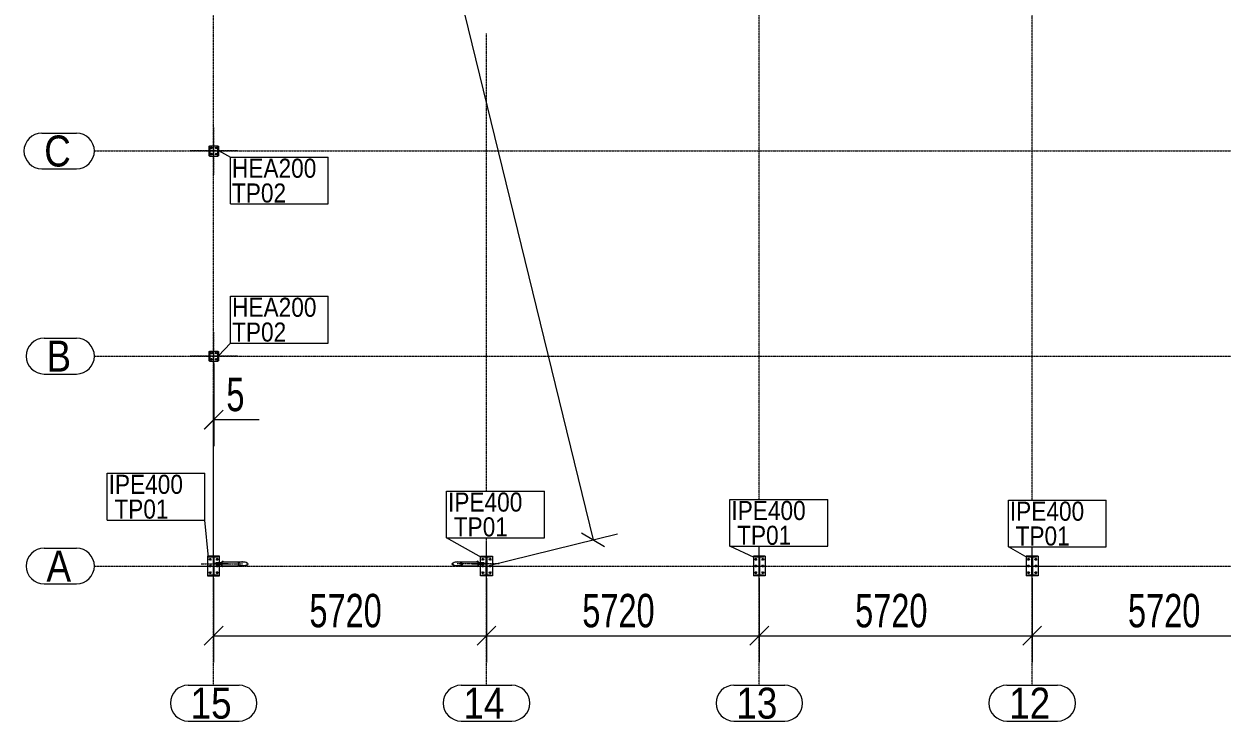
# Model space of a CAD drawing. Header units: millimetres. Extents: x 178198 to 9785548, y 9608 to 2087470.
# Drawn here: x 8024913 to 8527230, y 1489470 to 1781730 of the extents above; entities that cross this region are included whole.
import ezdxf

# ---------------------------------------------------------------- set-up
doc = ezdxf.new("R2010")
doc.units = ezdxf.units.MM
doc.header["$PDMODE"] = 35
doc.linetypes.add('XKITLINE00', pattern=[0])
doc.linetypes.add('XKITLINE03', pattern=[6, 3, -1, 1, -1])
for name, color, linetype, lineweight in [('Bolt', 7, 'Continuous', 0), ('Part', 2, 'Continuous', 0), ('PartMark', 3, 'Continuous', 0), ('S-GRID', 1, 'Continuous', 0), ('Z-DIMENSIONS', 1, 'Continuous', 0)]:
    doc.layers.add(name, color=color, linetype=linetype, lineweight=lineweight)
doc.styles.add('Arial', font='arial.ttf', dxfattribs={"height": 2.034003})
doc.styles.add('ARIAL_NARROW', font='ARIALN.TTF')

msp = doc.modelspace()

# ---------------------------------------------------------------- linework, layer by layer
at = {"layer": 'Bolt', "linetype": 'XKITLINE00', "lineweight": 0}
for p, q in [((8105492.57613, 1555870.0044), (8107704.59503, 1555870.0044)), ((8105492.57613, 1555670.0044), (8105492.57613, 1555870.0044)), ((8105492.57613, 1555070.0044), (8105492.57613, 1555270.0044)), ((8105492.57613, 1555070.0044), (8107704.59503, 1555070.0044)), ((8105672.93235, 1555670.0044), (8105672.93235, 1555870.0044)), ((8105672.93235, 1555070.0044), (8105672.93235, 1555270.0044)), ((8105983.34607, 1555670.0044), (8105983.34607, 1555870.0044)), ((8105983.34607, 1555070.0044), (8105983.34607, 1555270.0044)), ((8106113.40358, 1555670.0044), (8106113.40358, 1555870.0044)), ((8106113.40358, 1555070.0044), (8106113.40358, 1555270.0044)), ((8106173.52393, 1555670.0044), (8106173.52393, 1555870.0044)), ((8106173.52393, 1555070.0044), (8106173.52393, 1555270.0044)), ((8106483.93765, 1555670.0044), (8106483.93765, 1555870.0044)), ((8106483.93765, 1555070.0044), (8106483.93765, 1555270.0044)), ((8106583.176, 1555670.0044), (8106583.176, 1555870.0044)), ((8106583.176, 1555070.0044), (8106583.176, 1555270.0044)), ((8106763.53222, 1555670.0044), (8106763.53222, 1555870.0044)), ((8106763.53222, 1555070.0044), (8106763.53222, 1555270.0044)), ((8107073.94594, 1555670.0044), (8107073.94594, 1555870.0044)), ((8107073.94594, 1555070.0044), (8107073.94594, 1555270.0044)), ((8107204.00345, 1555670.0044), (8107204.00345, 1555870.0044)), ((8107204.00345, 1555070.0044), (8107204.00345, 1555270.0044)), ((8107264.1238, 1555670.0044), (8107264.1238, 1555870.0044)), ((8107264.1238, 1555070.0044), (8107264.1238, 1555270.0044)), ((8107574.53752, 1555670.0044), (8107574.53752, 1555870.0044)), ((8107574.53752, 1555070.0044), (8107574.53752, 1555270.0044)), ((8107704.59503, 1555670.0044), (8107704.59503, 1555870.0044)), ((8107704.59503, 1555070.0044), (8107704.59503, 1555185.86257)), ((8215556.42663, 1555870.00447), (8217768.44553, 1555870.00447)), ((8215556.42663, 1555670.00447), (8215556.42663, 1555870.00447)), ((8215556.42663, 1555070.00447), (8215556.42663, 1555185.86212)), ((8217768.44553, 1555070.00447), (8215556.42663, 1555070.00447)), ((8215686.48414, 1555670.00447), (8215686.48414, 1555870.00447)), ((8215686.48414, 1555070.00447), (8215686.48414, 1555270.00447)), ((8215996.89786, 1555670.00447), (8215996.89786, 1555870.00447)), ((8215996.89786, 1555070.00447), (8215996.89786, 1555270.00447)), ((8216057.01821, 1555670.00447), (8216057.01821, 1555870.00447)), ((8216057.01821, 1555070.00447), (8216057.01821, 1555270.00447)), ((8216187.07572, 1555670.00447), (8216187.07572, 1555870.00447)), ((8216187.07572, 1555070.00447), (8216187.07572, 1555270.00447)), ((8216497.48944, 1555670.00447), (8216497.48944, 1555870.00447)), ((8216497.48944, 1555070.00447), (8216497.48944, 1555270.00447)), ((8216677.84566, 1555670.00447), (8216677.84566, 1555870.00447)), ((8216677.84566, 1555070.00447), (8216677.84566, 1555270.00447)), ((8216777.08401, 1555670.00447), (8216777.08401, 1555870.00447)), ((8216777.08401, 1555070.00447), (8216777.08401, 1555270.00447)), ((8217087.49773, 1555670.00447), (8217087.49773, 1555870.00447)), ((8217087.49773, 1555070.00447), (8217087.49773, 1555270.00447)), ((8217147.61808, 1555670.00447), (8217147.61808, 1555870.00447)), ((8217147.61808, 1555070.00447), (8217147.61808, 1555270.00447)), ((8217277.67558, 1555670.00447), (8217277.67558, 1555870.00447)), ((8217277.67558, 1555070.00447), (8217277.67558, 1555270.00447)), ((8217588.08931, 1555670.00447), (8217588.08931, 1555870.00447)), ((8217588.08931, 1555070.00447), (8217588.08931, 1555270.00447)), ((8217768.44553, 1555670.00447), (8217768.44553, 1555870.00447)), ((8217768.44553, 1555270.00447), (8217768.44553, 1555070.00447))]:
    msp.add_line(p, q, dxfattribs=at)
at = {"layer": 'Part', "linetype": 'XKITLINE03', "lineweight": 0}
for p, q in [((8104530.51082, 1718470.00443), (8104530.51082, 1738470.00443)), ((8114530.51082, 1728470.00443), (8094530.51082, 1728470.00443)), ((8103530.51082, 1729770.00443), (8103530.51082, 1729770.00443)), ((8104530.51082, 1632470.00443), (8104530.51082, 1652470.00443)), ((8103530.51082, 1643770.00443), (8103530.51082, 1643770.00443)), ((8114530.51082, 1642470.00443), (8094530.51082, 1642470.00443)), ((8104430.51082, 1544470.00443), (8104430.51082, 1564470.00443)), ((8218830.51082, 1544470.00443), (8218830.51082, 1564470.00443)), ((8333230.51082, 1544470.00443), (8333230.51082, 1562846.90561)), ((8447630.51082, 1544470.00443), (8447630.51082, 1562552.78551)), ((8105930.51082, 1557270.00443), (8105930.51082, 1557270.00443)), ((8220330.51082, 1557270.00443), (8220330.51082, 1557270.00443)), ((8334730.51082, 1557270.00443), (8334730.51082, 1557270.00443)), ((8449130.51082, 1557270.00443), (8449130.51082, 1557270.00443)), ((8094430.51082, 1554470.00443), (8114430.51082, 1554470.00443)), ((8099146.15315, 1555370.00443), (8116669.25097, 1555370.00443)), ((8224114.8685, 1555370.00443), (8206591.77067, 1555370.00443)), ((8208830.51082, 1554470.00443), (8228830.51082, 1554470.00443)), ((8323230.51082, 1554470.00443), (8343230.51082, 1554470.00443)), ((8437630.51082, 1554470.00443), (8457630.51082, 1554470.00443))]:
    msp.add_line(p, q, dxfattribs=at)
at = {"layer": 'Part', "linetype": 'XKITLINE00', "lineweight": 0}
for p, q in [((8102630.51082, 1726470.00443), (8102630.51082, 1730470.00443)), ((8102630.51082, 1730470.00443), (8102830.51082, 1730470.00443)), ((8102730.51082, 1730470.00443), (8102730.51082, 1730570.00443)), ((8102730.51082, 1730570.00443), (8106330.51082, 1730570.00443)), ((8102830.51082, 1730470.00443), (8102830.51082, 1728535.00443)), ((8102830.51082, 1728535.00443), (8106230.51082, 1728535.00443)), ((8106230.51082, 1728405.00443), (8102830.51082, 1728405.00443)), ((8102830.51082, 1728405.00443), (8102830.51082, 1726470.00443)), ((8103230.51082, 1729943.20951), (8103530.51082, 1730116.41459)), ((8103230.51082, 1729596.79935), (8103230.51082, 1729943.20951)), ((8103530.51082, 1729423.59427), (8103230.51082, 1729596.79935)), ((8103530.51082, 1730116.41459), (8103830.51082, 1729943.20951)), ((8103830.51082, 1729596.79935), (8103530.51082, 1729423.59427)), ((8103830.51082, 1729943.20951), (8103830.51082, 1729596.79935)), ((8104895.51082, 1728535.00443), (8104765.51082, 1728405.00443)), ((8105230.51082, 1729943.20951), (8105530.51082, 1730116.41459)), ((8105230.51082, 1729596.79935), (8105230.51082, 1729943.20951)), ((8105530.51082, 1729423.59427), (8105230.51082, 1729596.79935)), ((8105530.51082, 1730116.41459), (8105830.51082, 1729943.20951)), ((8105830.51082, 1729596.79935), (8105530.51082, 1729423.59427)), ((8105830.51082, 1729943.20951), (8105830.51082, 1729596.79935)), ((8106230.51082, 1730470.00443), (8106430.51082, 1730470.00443)), ((8106230.51082, 1728535.00443), (8106230.51082, 1730470.00443)), ((8106430.51082, 1730070.00443), (8106230.51082, 1729870.00443)), ((8106230.51082, 1726470.00443), (8106230.51082, 1728405.00443)), ((8106330.51082, 1730470.00443), (8106330.51082, 1730570.00443)), ((8106430.51082, 1730470.00443), (8106430.51082, 1726470.00443)), ((8102830.51082, 1726470.00443), (8102630.51082, 1726470.00443)), ((8102730.51082, 1726370.00443), (8102730.51082, 1726470.00443)), ((8102730.51082, 1726370.00443), (8106330.51082, 1726370.00443)), ((8102830.51082, 1726470.00443), (8102830.51082, 1726470.00443)), ((8102830.51082, 1726470.00443), (8102830.51082, 1726470.00443)), ((8103230.51082, 1727343.20951), (8103530.51082, 1727516.41459)), ((8103230.51082, 1726996.79935), (8103230.51082, 1727343.20951)), ((8103530.51082, 1726823.59427), (8103230.51082, 1726996.79935)), ((8103530.51082, 1727516.41459), (8103830.51082, 1727343.20951)), ((8103830.51082, 1726996.79935), (8103530.51082, 1726823.59427)), ((8103830.51082, 1727343.20951), (8103830.51082, 1726996.79935)), ((8105230.51082, 1727343.20951), (8105530.51082, 1727516.41459)), ((8105230.51082, 1726996.79935), (8105230.51082, 1727343.20951)), ((8105530.51082, 1726823.59427), (8105230.51082, 1726996.79935)), ((8105530.51082, 1727516.41459), (8105830.51082, 1727343.20951)), ((8105830.51082, 1726996.79935), (8105530.51082, 1726823.59427)), ((8105830.51082, 1727343.20951), (8105830.51082, 1726996.79935)), ((8106430.51082, 1726470.00443), (8106230.51082, 1726470.00443)), ((8106330.51082, 1726370.00443), (8106330.51082, 1726470.00443)), ((8102630.51082, 1640470.00443), (8102630.51082, 1644470.00443)), ((8102630.51082, 1644470.00443), (8102830.51082, 1644470.00443)), ((8102730.51082, 1644470.00443), (8102730.51082, 1644570.00443)), ((8102730.51082, 1644570.00443), (8106330.51082, 1644570.00443)), ((8102830.51082, 1644470.00443), (8102830.51082, 1642535.00443)), ((8103230.51082, 1643943.20951), (8103530.51082, 1644116.41459)), ((8103230.51082, 1643596.79935), (8103230.51082, 1643943.20951)), ((8103530.51082, 1643423.59427), (8103230.51082, 1643596.79935)), ((8103530.51082, 1644116.41459), (8103830.51082, 1643943.20951)), ((8103830.51082, 1643596.79935), (8103530.51082, 1643423.59427)), ((8103830.51082, 1643943.20951), (8103830.51082, 1643596.79935)), ((8105230.51082, 1643943.20951), (8105530.51082, 1644116.41459)), ((8105230.51082, 1643596.79935), (8105230.51082, 1643943.20951)), ((8105530.51082, 1643423.59427), (8105230.51082, 1643596.79935)), ((8105530.51082, 1644116.41459), (8105830.51082, 1643943.20951)), ((8105830.51082, 1643596.79935), (8105530.51082, 1643423.59427)), ((8105830.51082, 1643943.20951), (8105830.51082, 1643596.79935)), ((8106230.51082, 1644470.00443), (8106430.51082, 1644470.00443)), ((8106230.51082, 1642535.00443), (8106230.51082, 1644470.00443)), ((8106430.51082, 1644070.00443), (8106230.51082, 1643870.00443)), ((8106330.51082, 1644470.00443), (8106330.51082, 1644570.00443)), ((8106430.51082, 1644470.00443), (8106430.51082, 1640470.00443)), ((8102830.51082, 1640470.00443), (8102630.51082, 1640470.00443)), ((8102730.51082, 1640370.00443), (8102730.51082, 1640470.00443)), ((8102730.51082, 1640370.00443), (8106330.51082, 1640370.00443)), ((8102830.51082, 1642535.00443), (8106230.51082, 1642535.00443)), ((8106230.51082, 1642405.00443), (8102830.51082, 1642405.00443)), ((8102830.51082, 1642405.00443), (8102830.51082, 1640470.00443)), ((8102830.51082, 1640470.00443), (8102830.51082, 1640470.00443)), ((8102830.51082, 1640470.00443), (8102830.51082, 1640470.00443)), ((8103230.51082, 1641343.20951), (8103530.51082, 1641516.41459)), ((8103230.51082, 1640996.79935), (8103230.51082, 1641343.20951)), ((8103530.51082, 1640823.59427), (8103230.51082, 1640996.79935)), ((8103530.51082, 1641516.41459), (8103830.51082, 1641343.20951)), ((8103830.51082, 1640996.79935), (8103530.51082, 1640823.59427)), ((8103830.51082, 1641343.20951), (8103830.51082, 1640996.79935)), ((8104895.51082, 1642535.00443), (8104765.51082, 1642405.00443)), ((8105230.51082, 1641343.20951), (8105530.51082, 1641516.41459)), ((8105230.51082, 1640996.79935), (8105230.51082, 1641343.20951)), ((8105530.51082, 1640823.59427), (8105230.51082, 1640996.79935)), ((8105530.51082, 1641516.41459), (8105830.51082, 1641343.20951)), ((8105830.51082, 1640996.79935), (8105530.51082, 1640823.59427)), ((8105830.51082, 1641343.20951), (8105830.51082, 1640996.79935)), ((8106230.51082, 1640470.00443), (8106230.51082, 1642405.00443)), ((8106430.51082, 1640470.00443), (8106230.51082, 1640470.00443)), ((8106330.51082, 1640370.00443), (8106330.51082, 1640470.00443)), ((8106930.51082, 1558570.00443), (8101930.51082, 1558570.00443)), ((8101930.51082, 1558570.00443), (8101930.51082, 1550370.00443)), ((8102514.81863, 1557270.00443), (8102722.66473, 1557630.00443)), ((8102722.66473, 1556910.00443), (8102514.81863, 1557270.00443)), ((8102630.51082, 1558200.00443), (8102630.51082, 1558470.00443)), ((8102630.51082, 1558470.00443), (8106230.51082, 1558470.00443)), ((8104344.51082, 1558200.00443), (8102630.51082, 1558200.00443)), ((8102915.38811, 1558470.00443), (8102645.38811, 1558200.00443)), ((8102722.66473, 1557630.00443), (8103138.35692, 1557630.00443)), ((8103138.35692, 1557630.00443), (8103346.20302, 1557270.00443)), ((8103346.20302, 1557270.00443), (8103138.35692, 1556910.00443)), ((8104344.51082, 1550740.00443), (8104344.51082, 1558200.00443)), ((8106230.51082, 1558200.00443), (8104516.51083, 1558200.00443)), ((8104516.51083, 1558200.00443), (8104516.51083, 1550740.00443)), ((8105514.81863, 1557270.00443), (8105722.66473, 1557630.00443)), ((8105722.66473, 1556910.00443), (8105514.81863, 1557270.00443)), ((8105722.66473, 1557630.00443), (8106138.35692, 1557630.00443)), ((8106138.35692, 1557630.00443), (8106346.20302, 1557270.00443)), ((8106346.20302, 1557270.00443), (8106138.35692, 1556910.00443)), ((8106230.51082, 1558470.00443), (8106230.51082, 1558200.00443)), ((8106930.51082, 1555670.0044), (8106930.51082, 1558570.00443)), ((8216330.51082, 1558570.00443), (8221330.51082, 1558570.00443)), ((8216330.51082, 1555670.00447), (8216330.51082, 1558570.00443)), ((8216914.81863, 1557270.00443), (8217122.66473, 1557630.00443)), ((8217122.66473, 1556910.00443), (8216914.81863, 1557270.00443)), ((8217030.51082, 1558200.00443), (8217030.51082, 1558470.00443)), ((8217030.51082, 1558470.00443), (8220630.51082, 1558470.00443)), ((8218744.51082, 1558200.00443), (8217030.51082, 1558200.00443)), ((8217315.38811, 1558470.00443), (8217045.38811, 1558200.00443)), ((8217122.66473, 1557630.00443), (8217538.35692, 1557630.00443)), ((8217538.35692, 1557630.00443), (8217746.20302, 1557270.00443)), ((8217746.20302, 1557270.00443), (8217538.35692, 1556910.00443)), ((8218744.51082, 1550740.00443), (8218744.51082, 1558200.00443)), ((8220630.51082, 1558200.00443), (8218916.51083, 1558200.00443)), ((8218916.51083, 1558200.00443), (8218916.51083, 1550740.00443)), ((8219914.81863, 1557270.00443), (8220122.66473, 1557630.00443)), ((8220122.66473, 1556910.00443), (8219914.81863, 1557270.00443)), ((8220122.66473, 1557630.00443), (8220538.35692, 1557630.00443)), ((8220538.35692, 1557630.00443), (8220746.20302, 1557270.00443)), ((8220746.20302, 1557270.00443), (8220538.35692, 1556910.00443)), ((8220630.51082, 1558470.00443), (8220630.51082, 1558200.00443)), ((8221330.51082, 1558570.00443), (8221330.51082, 1550370.00443)), ((8335730.51082, 1558570.00443), (8330730.51082, 1558570.00443)), ((8330730.51082, 1558570.00443), (8330730.51082, 1550370.00443)), ((8331314.81863, 1557270.00443), (8331522.66473, 1557630.00443)), ((8331522.66473, 1556910.00443), (8331314.81863, 1557270.00443)), ((8331430.51082, 1558200.00443), (8331430.51082, 1558470.00443)), ((8331430.51082, 1558470.00443), (8335030.51082, 1558470.00443)), ((8333144.51082, 1558200.00443), (8331430.51082, 1558200.00443)), ((8331715.38811, 1558470.00443), (8331445.38811, 1558200.00443)), ((8331522.66473, 1557630.00443), (8331938.35692, 1557630.00443)), ((8331938.35692, 1557630.00443), (8332146.20302, 1557270.00443)), ((8332146.20302, 1557270.00443), (8331938.35692, 1556910.00443)), ((8333144.51082, 1550740.00443), (8333144.51082, 1558200.00443)), ((8335030.51082, 1558200.00443), (8333316.51083, 1558200.00443)), ((8333316.51083, 1558200.00443), (8333316.51083, 1550740.00443)), ((8334314.81863, 1557270.00443), (8334522.66473, 1557630.00443)), ((8334522.66473, 1556910.00443), (8334314.81863, 1557270.00443)), ((8334522.66473, 1557630.00443), (8334938.35692, 1557630.00443)), ((8334938.35692, 1557630.00443), (8335146.20302, 1557270.00443)), ((8335146.20302, 1557270.00443), (8334938.35692, 1556910.00443)), ((8335030.51082, 1558470.00443), (8335030.51082, 1558200.00443)), ((8335730.51082, 1558570.00443), (8335730.51082, 1550370.00443)), ((8450130.51082, 1558570.00443), (8445130.51082, 1558570.00443)), ((8445130.51082, 1558570.00443), (8445130.51082, 1550370.00443)), ((8445714.81863, 1557270.00443), (8445922.66473, 1557630.00443)), ((8445922.66473, 1556910.00443), (8445714.81863, 1557270.00443)), ((8445830.51082, 1558200.00443), (8445830.51082, 1558470.00443)), ((8445830.51082, 1558470.00443), (8449430.51082, 1558470.00443)), ((8447544.51082, 1558200.00443), (8445830.51082, 1558200.00443)), ((8446115.38811, 1558470.00443), (8445845.38811, 1558200.00443)), ((8445922.66473, 1557630.00443), (8446338.35692, 1557630.00443)), ((8446338.35692, 1557630.00443), (8446546.20302, 1557270.00443)), ((8446546.20302, 1557270.00443), (8446338.35692, 1556910.00443)), ((8447544.51082, 1550740.00443), (8447544.51082, 1558200.00443)), ((8449430.51082, 1558200.00443), (8447716.51083, 1558200.00443)), ((8447716.51083, 1558200.00443), (8447716.51083, 1550740.00443)), ((8448714.81863, 1557270.00443), (8448922.66473, 1557630.00443)), ((8448922.66473, 1556910.00443), (8448714.81863, 1557270.00443)), ((8448922.66473, 1557630.00443), (8449338.35692, 1557630.00443)), ((8449338.35692, 1557630.00443), (8449546.20302, 1557270.00443)), ((8449546.20302, 1557270.00443), (8449338.35692, 1556910.00443)), ((8449430.51082, 1558470.00443), (8449430.51082, 1558200.00443)), ((8450130.51082, 1558570.00443), (8450130.51082, 1550370.00443)), ((8102514.81863, 1554470.00443), (8102722.66473, 1554830.00443)), ((8102722.66473, 1554110.00443), (8102514.81863, 1554470.00443)), ((8103138.35692, 1556910.00443), (8102722.66473, 1556910.00443)), ((8102722.66473, 1554830.00443), (8103138.35692, 1554830.00443)), ((8103138.35692, 1554110.00443), (8102722.66473, 1554110.00443)), ((8103138.35692, 1554830.00443), (8103346.20302, 1554470.00443)), ((8103346.20302, 1554470.00443), (8103138.35692, 1554110.00443)), ((8104516.51083, 1554413.56579), (8104344.51082, 1554241.56579)), ((8104516.51083, 1555670.0044), (8107714.20873, 1555670.0044)), ((8107284.06592, 1555470.0044), (8104516.51083, 1555470.0044)), ((8105004.53153, 1555270.0044), (8105004.53153, 1555470.0044)), ((8110598.42783, 1555270.0044), (8105004.53153, 1555270.0044)), ((8105102.86625, 1555270.0044), (8105102.86625, 1555470.0044)), ((8105514.81863, 1554470.00443), (8105722.66473, 1554830.00443)), ((8105722.66473, 1554110.00443), (8105514.81863, 1554470.00443)), ((8106138.35692, 1556910.00443), (8105722.66473, 1556910.00443)), ((8105722.66473, 1554830.00443), (8106138.35692, 1554830.00443)), ((8106138.35692, 1554110.00443), (8105722.66473, 1554110.00443)), ((8106138.35692, 1554830.00443), (8106346.20302, 1554470.00443)), ((8106346.20302, 1554470.00443), (8106138.35692, 1554110.00443)), ((8106930.51082, 1550370.00443), (8106930.51082, 1555270.0044)), ((8107196.04513, 1555470.0044), (8107196.04513, 1555670.0044)), ((8107284.06592, 1555470.0044), (8110598.42783, 1555470.0044)), ((8107723.89579, 1555786.74659), (8107697.61309, 1555470.0044)), ((8107697.61309, 1555270.0044), (8107723.89579, 1554953.26224)), ((8107822.37278, 1556140.04355), (8107723.89579, 1555786.74659)), ((8107723.89579, 1554953.26224), (8107822.37278, 1554599.96528)), ((8107788.49641, 1555470.0044), (8107814.77911, 1555786.74659)), ((8107814.77911, 1554953.26224), (8107788.49641, 1555270.0044)), ((8107814.77911, 1555786.74659), (8107913.2561, 1556140.04355)), ((8107913.2561, 1554599.96528), (8107814.77911, 1554953.26224)), ((8107969.75402, 1556376.10903), (8107822.37278, 1556140.04355)), ((8107822.37278, 1554599.96528), (8107969.75402, 1554363.8998)), ((8107891.8601, 1555710.21), (8107871.92827, 1555470.0044)), ((8107871.92828, 1555270.0044), (8107891.8601, 1555029.79886)), ((8107972.25135, 1555998.62236), (8107891.8601, 1555710.21)), ((8107891.8601, 1555029.79886), (8107972.25135, 1554741.3865)), ((8107913.2561, 1556140.04355), (8108060.63734, 1556376.10903)), ((8108060.63734, 1554363.8998), (8107913.2561, 1554599.96528)), ((8108143.60204, 1556459.0042), (8107969.75402, 1556376.10903)), ((8107969.75402, 1554363.8998), (8108143.60204, 1554281.00463)), ((8108092.56534, 1556191.33334), (8107972.25135, 1555998.62236)), ((8107972.25135, 1554741.3865), (8108092.56534, 1554548.67553)), ((8108060.63734, 1556376.10903), (8108234.48536, 1556459.0042)), ((8108234.48536, 1554281.00463), (8108060.63734, 1554363.8998)), ((8108234.48538, 1556259.00443), (8108092.56534, 1556191.33334)), ((8108092.56534, 1554548.67553), (8108234.48538, 1554481.00443)), ((8108143.60204, 1556459.0042), (8108234.48536, 1556459.0042)), ((8108143.60204, 1554281.00463), (8108234.48536, 1554281.00463)), ((8108234.48536, 1556459.0042), (8108408.33338, 1556376.10903)), ((8108408.33338, 1554363.8998), (8108234.48536, 1554281.00463)), ((8108234.48538, 1556259.00443), (8116669.25097, 1556259.00443)), ((8108234.48538, 1554481.00443), (8116669.25097, 1554481.00443)), ((8108408.33338, 1556376.10903), (8108481.44453, 1556259.00443)), ((8108481.44456, 1554481.00443), (8108408.33338, 1554363.8998)), ((8110464.98216, 1555270.0044), (8110464.98216, 1555470.0044)), ((8110598.42794, 1555470.0044), (8110590.13012, 1555370.00443)), ((8110590.13012, 1555370.00443), (8110598.42794, 1555270.0044)), ((8114538.17238, 1555370.00443), (8114700.39108, 1555710.21)), ((8114700.39108, 1555029.79886), (8114538.17238, 1555370.00443)), ((8114700.39108, 1555710.21), (8115162.35085, 1555998.62236)), ((8114700.39108, 1555029.79886), (8114700.39108, 1555029.79886)), ((8114700.39108, 1555029.79886), (8114700.39108, 1555029.79886)), ((8115162.35085, 1554741.3865), (8114700.39108, 1555029.79886)), ((8114877.56632, 1555679.59533), (8114729.94548, 1555370.00443)), ((8114729.94548, 1555370.00443), (8114877.56632, 1555060.41354)), ((8115297.95491, 1555942.05382), (8114877.56632, 1555679.59533)), ((8114877.56632, 1555060.41354), (8115297.95491, 1554797.95505)), ((8115162.35085, 1555998.62236), (8115853.7225, 1556191.33334)), ((8115853.7225, 1554548.67553), (8115162.35085, 1554741.3865)), ((8115927.11089, 1556117.42297), (8115297.95491, 1555942.05382)), ((8115297.95491, 1554797.95505), (8115927.11089, 1554622.58589)), ((8115853.7225, 1556191.33334), (8116669.25097, 1556259.00443)), ((8116669.25097, 1554481.00443), (8115853.7225, 1554548.67553)), ((8116669.25097, 1556179.00443), (8115927.11089, 1556117.42297)), ((8115927.11089, 1554622.58589), (8116669.25097, 1554561.00443)), ((8116370.20639, 1556154.19025), (8116296.33602, 1556228.06062)), ((8116669.25097, 1556259.00443), (8117484.77945, 1556191.33334)), ((8117411.39106, 1556117.42297), (8116669.25097, 1556179.00443)), ((8116669.25097, 1554561.00443), (8117411.39106, 1554622.58589)), ((8117484.77945, 1554548.67553), (8116669.25097, 1554481.00443)), ((8118040.54704, 1555942.05382), (8117411.39106, 1556117.42297)), ((8117411.39106, 1554622.58589), (8118040.54704, 1554797.95505)), ((8117484.77945, 1556191.33334), (8118176.1511, 1555998.62236)), ((8118176.1511, 1554741.3865), (8117484.77945, 1554548.67553)), ((8117868.70639, 1554655.69024), (8117794.90981, 1554729.48682)), ((8118460.93563, 1555679.59533), (8118040.54704, 1555942.05382)), ((8118040.54704, 1554797.95505), (8118460.93563, 1555060.41354)), ((8118176.1511, 1555998.62236), (8118638.11087, 1555710.21)), ((8118638.11087, 1555029.79886), (8118176.1511, 1554741.3865)), ((8118608.55647, 1555370.00443), (8118460.93563, 1555679.59533)), ((8118460.93563, 1555060.41354), (8118608.55647, 1555370.00443)), ((8118638.11087, 1555710.21), (8118800.32957, 1555370.00443)), ((8118800.32957, 1555370.00443), (8118638.11087, 1555029.79886)), ((8204460.69208, 1555370.00443), (8204622.91078, 1555710.21)), ((8204622.91078, 1555029.79886), (8204460.69208, 1555370.00443)), ((8204622.91078, 1555710.21), (8205084.87055, 1555998.62236)), ((8204622.91078, 1555029.79886), (8204622.91078, 1555029.79886)), ((8205084.87055, 1554741.3865), (8204622.91078, 1555029.79886)), ((8204800.08602, 1555679.59533), (8204652.46518, 1555370.00443)), ((8204652.46518, 1555370.00443), (8204800.08602, 1555060.41354)), ((8205220.47461, 1555942.05382), (8204800.08602, 1555679.59533)), ((8204800.08602, 1555060.41354), (8205220.47461, 1554797.95505)), ((8205084.87055, 1555998.62236), (8205776.2422, 1556191.33334)), ((8205776.2422, 1554548.67553), (8205084.87055, 1554741.3865)), ((8205849.63059, 1556117.42297), (8205220.47461, 1555942.05382)), ((8205220.47461, 1554797.95505), (8205849.63059, 1554622.58589)), ((8205776.2422, 1556191.33334), (8206591.77067, 1556259.00443)), ((8206591.77067, 1554481.00443), (8205776.2422, 1554548.67553)), ((8206591.77067, 1556179.00443), (8205849.63059, 1556117.42297)), ((8205849.63059, 1554622.58589), (8206591.77067, 1554561.00443)), ((8206292.72608, 1556154.19025), (8206218.85572, 1556228.06062)), ((8206591.77067, 1556259.00443), (8207407.29914, 1556191.33334)), ((8206591.77067, 1556259.00443), (8215026.53628, 1556259.00443)), ((8207333.91076, 1556117.42297), (8206591.77067, 1556179.00443)), ((8206591.77067, 1554561.00443), (8207333.91076, 1554622.58589)), ((8207407.29914, 1554548.67553), (8206591.77067, 1554481.00443)), ((8206591.77067, 1554481.00443), (8215026.53628, 1554481.00443)), ((8207963.06674, 1555942.05382), (8207333.91076, 1556117.42297)), ((8207333.91076, 1554622.58589), (8207963.06674, 1554797.95505)), ((8207407.29914, 1556191.33334), (8208098.6708, 1555998.62236)), ((8208098.6708, 1554741.3865), (8207407.29914, 1554548.67553)), ((8207791.22609, 1554655.69024), (8207717.42951, 1554729.48682)), ((8208383.45532, 1555679.59533), (8207963.06674, 1555942.05382)), ((8207963.06674, 1554797.95505), (8208383.45532, 1555060.41354)), ((8208098.6708, 1555998.62236), (8208560.63057, 1555710.21)), ((8208560.63057, 1555029.79886), (8208098.6708, 1554741.3865)), ((8208531.07617, 1555370.00443), (8208383.45532, 1555679.59533)), ((8208383.45532, 1555060.41354), (8208531.07617, 1555370.00443)), ((8208560.63057, 1555710.21), (8208722.84927, 1555370.00443)), ((8208722.84927, 1555370.00443), (8208560.63057, 1555029.79886)), ((8212670.89154, 1555370.00443), (8212662.59371, 1555470.00447)), ((8212662.59372, 1555270.00447), (8212670.89154, 1555370.00443)), ((8212662.5939, 1555470.00447), (8215976.95569, 1555470.00447)), ((8218256.49012, 1555270.00447), (8212662.5939, 1555270.00447)), ((8212796.03954, 1555270.00447), (8212796.03954, 1555470.00447)), ((8214779.57704, 1556259.00443), (8214852.68828, 1556376.10916)), ((8214852.68828, 1554363.89979), (8214779.5771, 1554481.00443)), ((8214852.68828, 1556376.10916), (8215026.53631, 1556459.00434)), ((8215026.53631, 1554281.00462), (8214852.68828, 1554363.89979)), ((8215168.45631, 1556191.33334), (8215026.53628, 1556259.00443)), ((8215026.53628, 1554481.00443), (8215168.45631, 1554548.67553)), ((8215026.53631, 1556459.00434), (8215200.38434, 1556376.10916)), ((8215117.41963, 1556459.00434), (8215026.53631, 1556459.00434)), ((8215200.38434, 1554363.89979), (8215026.53631, 1554281.00462)), ((8215026.53631, 1554281.00462), (8215117.41963, 1554281.00462)), ((8215291.26767, 1556376.10916), (8215117.41963, 1556459.00434)), ((8215117.41963, 1554281.00462), (8215291.26767, 1554363.89979)), ((8215288.77031, 1555998.62236), (8215168.45631, 1556191.33334)), ((8215168.45631, 1554548.67553), (8215288.77031, 1554741.3865)), ((8215200.38434, 1556376.10916), (8215347.76559, 1556140.04367)), ((8215347.76559, 1554599.96529), (8215200.38434, 1554363.89979)), ((8215369.16156, 1555710.21), (8215288.77031, 1555998.62236)), ((8215288.77031, 1554741.3865), (8215369.16156, 1555029.79886)), ((8215438.64891, 1556140.04367), (8215291.26767, 1556376.10916)), ((8215291.26767, 1554363.89979), (8215438.64891, 1554599.96529)), ((8215347.76559, 1556140.04367), (8215446.24259, 1555786.74668)), ((8215446.24259, 1554953.26227), (8215347.76559, 1554599.96529)), ((8215389.09338, 1555470.00447), (8215369.16156, 1555710.21)), ((8215369.16156, 1555029.79886), (8215389.09339, 1555270.00447)), ((8215537.12591, 1555786.74668), (8215438.64891, 1556140.04367)), ((8215438.64891, 1554599.96529), (8215537.12591, 1554953.26227)), ((8215446.24259, 1555786.74668), (8215472.52529, 1555470.00447)), ((8215472.52529, 1555270.00447), (8215446.24259, 1554953.26227)), ((8215563.40861, 1555470.00447), (8215537.12591, 1555786.74668)), ((8215537.12591, 1554953.26227), (8215563.40861, 1555270.00447)), ((8215546.81297, 1555670.00447), (8218744.51082, 1555670.00447)), ((8218744.51082, 1555470.00447), (8215976.95569, 1555470.00447)), ((8216064.97652, 1555470.00447), (8216064.97652, 1555670.00447)), ((8216330.51082, 1550370.00443), (8216330.51082, 1555270.00447)), ((8216914.81863, 1554470.00443), (8217122.66473, 1554830.00443)), ((8217122.66473, 1554110.00443), (8216914.81863, 1554470.00443)), ((8217538.35692, 1556910.00443), (8217122.66473, 1556910.00443)), ((8217122.66473, 1554830.00443), (8217538.35692, 1554830.00443)), ((8217538.35692, 1554110.00443), (8217122.66473, 1554110.00443)), ((8217538.35692, 1554830.00443), (8217746.20302, 1554470.00443)), ((8217746.20302, 1554470.00443), (8217538.35692, 1554110.00443)), ((8218158.1554, 1555270.00447), (8218158.1554, 1555470.00447)), ((8218256.49012, 1555470.00447), (8218256.49012, 1555270.00447)), ((8218916.51083, 1554413.56579), (8218744.51082, 1554241.56579)), ((8219914.81863, 1554470.00443), (8220122.66473, 1554830.00443)), ((8220122.66473, 1554110.00443), (8219914.81863, 1554470.00443)), ((8220538.35692, 1556910.00443), (8220122.66473, 1556910.00443)), ((8220122.66473, 1554830.00443), (8220538.35692, 1554830.00443)), ((8220538.35692, 1554110.00443), (8220122.66473, 1554110.00443)), ((8220538.35692, 1554830.00443), (8220746.20302, 1554470.00443)), ((8220746.20302, 1554470.00443), (8220538.35692, 1554110.00443)), ((8331314.81863, 1554470.00443), (8331522.66473, 1554830.00443)), ((8331522.66473, 1554110.00443), (8331314.81863, 1554470.00443)), ((8331938.35692, 1556910.00443), (8331522.66473, 1556910.00443)), ((8331522.66473, 1554830.00443), (8331938.35692, 1554830.00443)), ((8331938.35692, 1554110.00443), (8331522.66473, 1554110.00443)), ((8331938.35692, 1554830.00443), (8332146.20302, 1554470.00443)), ((8332146.20302, 1554470.00443), (8331938.35692, 1554110.00443)), ((8333316.51083, 1554413.56579), (8333144.51082, 1554241.56579)), ((8334314.81863, 1554470.00443), (8334522.66473, 1554830.00443)), ((8334522.66473, 1554110.00443), (8334314.81863, 1554470.00443)), ((8334938.35692, 1556910.00443), (8334522.66473, 1556910.00443)), ((8334522.66473, 1554830.00443), (8334938.35692, 1554830.00443)), ((8334938.35692, 1554110.00443), (8334522.66473, 1554110.00443)), ((8334938.35692, 1554830.00443), (8335146.20302, 1554470.00443)), ((8335146.20302, 1554470.00443), (8334938.35692, 1554110.00443)), ((8445714.81863, 1554470.00443), (8445922.66473, 1554830.00443)), ((8445922.66473, 1554110.00443), (8445714.81863, 1554470.00443)), ((8446338.35692, 1556910.00443), (8445922.66473, 1556910.00443)), ((8445922.66473, 1554830.00443), (8446338.35692, 1554830.00443)), ((8446338.35692, 1554110.00443), (8445922.66473, 1554110.00443)), ((8446338.35692, 1554830.00443), (8446546.20302, 1554470.00443)), ((8446546.20302, 1554470.00443), (8446338.35692, 1554110.00443)), ((8447716.51083, 1554413.56579), (8447544.51082, 1554241.56579)), ((8448714.81863, 1554470.00443), (8448922.66473, 1554830.00443)), ((8448922.66473, 1554110.00443), (8448714.81863, 1554470.00443)), ((8449338.35692, 1556910.00443), (8448922.66473, 1556910.00443)), ((8448922.66473, 1554830.00443), (8449338.35692, 1554830.00443)), ((8449338.35692, 1554110.00443), (8448922.66473, 1554110.00443)), ((8449338.35692, 1554830.00443), (8449546.20302, 1554470.00443)), ((8449546.20302, 1554470.00443), (8449338.35692, 1554110.00443)), ((8101930.51082, 1550370.00443), (8106930.51082, 1550370.00443)), ((8102514.81863, 1551670.00443), (8102722.66473, 1552030.00443)), ((8102722.66473, 1551310.00443), (8102514.81863, 1551670.00443)), ((8102630.51082, 1550470.00443), (8102630.51082, 1550740.00443)), ((8102630.51082, 1550740.00443), (8104344.51082, 1550740.00443)), ((8106230.51082, 1550470.00443), (8102630.51082, 1550470.00443)), ((8102722.66473, 1552030.00443), (8103138.35692, 1552030.00443)), ((8103138.35692, 1551310.00443), (8102722.66473, 1551310.00443)), ((8103138.35692, 1552030.00443), (8103346.20302, 1551670.00443)), ((8103346.20302, 1551670.00443), (8103138.35692, 1551310.00443)), ((8104516.51083, 1550740.00443), (8106230.51082, 1550740.00443)), ((8105514.81863, 1551670.00443), (8105722.66473, 1552030.00443)), ((8105722.66473, 1551310.00443), (8105514.81863, 1551670.00443)), ((8105722.66473, 1552030.00443), (8106138.35692, 1552030.00443)), ((8106138.35692, 1551310.00443), (8105722.66473, 1551310.00443)), ((8106138.35692, 1552030.00443), (8106346.20302, 1551670.00443)), ((8106346.20302, 1551670.00443), (8106138.35692, 1551310.00443)), ((8106230.51082, 1550740.00443), (8106230.51082, 1550470.00443)), ((8221330.51082, 1550370.00443), (8216330.51082, 1550370.00443)), ((8216914.81863, 1551670.00443), (8217122.66473, 1552030.00443)), ((8217122.66473, 1551310.00443), (8216914.81863, 1551670.00443)), ((8217030.51082, 1550470.00443), (8217030.51082, 1550740.00443)), ((8217030.51082, 1550740.00443), (8218744.51082, 1550740.00443)), ((8220630.51082, 1550470.00443), (8217030.51082, 1550470.00443)), ((8217122.66473, 1552030.00443), (8217538.35692, 1552030.00443)), ((8217538.35692, 1551310.00443), (8217122.66473, 1551310.00443)), ((8217538.35692, 1552030.00443), (8217746.20302, 1551670.00443)), ((8217746.20302, 1551670.00443), (8217538.35692, 1551310.00443)), ((8218916.51083, 1550740.00443), (8220630.51082, 1550740.00443)), ((8219914.81863, 1551670.00443), (8220122.66473, 1552030.00443)), ((8220122.66473, 1551310.00443), (8219914.81863, 1551670.00443)), ((8220122.66473, 1552030.00443), (8220538.35692, 1552030.00443)), ((8220538.35692, 1551310.00443), (8220122.66473, 1551310.00443)), ((8220538.35692, 1552030.00443), (8220746.20302, 1551670.00443)), ((8220746.20302, 1551670.00443), (8220538.35692, 1551310.00443)), ((8220630.51082, 1550740.00443), (8220630.51082, 1550470.00443)), ((8220630.51082, 1550470.00443), (8220630.51082, 1550470.00443)), ((8220630.51082, 1550470.00443), (8220630.51082, 1550470.00443)), ((8335730.51082, 1550370.00443), (8330730.51082, 1550370.00443)), ((8331314.81863, 1551670.00443), (8331522.66473, 1552030.00443)), ((8331522.66473, 1551310.00443), (8331314.81863, 1551670.00443)), ((8331430.51082, 1550470.00443), (8331430.51082, 1550740.00443)), ((8331430.51082, 1550740.00443), (8333144.51082, 1550740.00443)), ((8335030.51082, 1550470.00443), (8331430.51082, 1550470.00443)), ((8331522.66473, 1552030.00443), (8331938.35692, 1552030.00443)), ((8331938.35692, 1551310.00443), (8331522.66473, 1551310.00443)), ((8331938.35692, 1552030.00443), (8332146.20302, 1551670.00443)), ((8332146.20302, 1551670.00443), (8331938.35692, 1551310.00443)), ((8333316.51083, 1550740.00443), (8335030.51082, 1550740.00443)), ((8334314.81863, 1551670.00443), (8334522.66473, 1552030.00443)), ((8334522.66473, 1551310.00443), (8334314.81863, 1551670.00443)), ((8334522.66473, 1552030.00443), (8334938.35692, 1552030.00443)), ((8334938.35692, 1551310.00443), (8334522.66473, 1551310.00443)), ((8334938.35692, 1552030.00443), (8335146.20302, 1551670.00443)), ((8335146.20302, 1551670.00443), (8334938.35692, 1551310.00443)), ((8335030.51082, 1550740.00443), (8335030.51082, 1550470.00443)), ((8335030.51082, 1550470.00443), (8335030.51082, 1550470.00443)), ((8335030.51082, 1550470.00443), (8335030.51082, 1550470.00443)), ((8450130.51082, 1550370.00443), (8445130.51082, 1550370.00443)), ((8445714.81863, 1551670.00443), (8445922.66473, 1552030.00443)), ((8445922.66473, 1551310.00443), (8445714.81863, 1551670.00443)), ((8445830.51082, 1550470.00443), (8445830.51082, 1550740.00443)), ((8445830.51082, 1550740.00443), (8447544.51082, 1550740.00443)), ((8449430.51082, 1550470.00443), (8445830.51082, 1550470.00443)), ((8445922.66473, 1552030.00443), (8446338.35692, 1552030.00443)), ((8446338.35692, 1551310.00443), (8445922.66473, 1551310.00443)), ((8446338.35692, 1552030.00443), (8446546.20302, 1551670.00443)), ((8446546.20302, 1551670.00443), (8446338.35692, 1551310.00443)), ((8447716.51083, 1550740.00443), (8449430.51082, 1550740.00443)), ((8448714.81863, 1551670.00443), (8448922.66473, 1552030.00443)), ((8448922.66473, 1551310.00443), (8448714.81863, 1551670.00443)), ((8448922.66473, 1552030.00443), (8449338.35692, 1552030.00443)), ((8449338.35692, 1551310.00443), (8448922.66473, 1551310.00443)), ((8449338.35692, 1552030.00443), (8449546.20302, 1551670.00443)), ((8449546.20302, 1551670.00443), (8449338.35692, 1551310.00443)), ((8449430.51082, 1550740.00443), (8449430.51082, 1550470.00443))]:
    msp.add_line(p, q, dxfattribs=at)
for centre, radius, start, end in [((8103530.51082, 1729770.00443), 200, 90, 270), ((8103530.51082, 1729770.00443), 200, 270, 90), ((8105530.51082, 1729770.00443), 200, 90, 270), ((8105530.51082, 1729770.00443), 200, 270, 90), ((8103530.51082, 1727170.00443), 200, 90, 270), ((8103530.51082, 1727170.00443), 200, 270, 90), ((8105530.51082, 1727170.00443), 200, 90, 270), ((8105530.51082, 1727170.00443), 200, 270, 90), ((8103530.51082, 1643770.00443), 200, 90, 270), ((8103530.51082, 1643770.00443), 200, 270, 90), ((8105530.51082, 1643770.00443), 200, 90, 270), ((8105530.51082, 1643770.00443), 200, 270, 90), ((8103530.51082, 1641170.00443), 200, 90, 270), ((8103530.51082, 1641170.00443), 200, 270, 90), ((8105530.51082, 1641170.00443), 200, 90, 270), ((8105530.51082, 1641170.00443), 200, 270, 90), ((8102930.51082, 1557270.00443), 240, 0, 180), ((8102930.51082, 1557270.00443), 240, 180, 0), ((8105930.51082, 1557270.00443), 240, 0, 180), ((8105930.51082, 1557270.00443), 240, 180, 0), ((8217330.51082, 1557270.00443), 240, 0, 180), ((8217330.51082, 1557270.00443), 240, 180, 0), ((8220330.51082, 1557270.00443), 240, 0, 180), ((8220330.51082, 1557270.00443), 240, 180, 0), ((8331730.51082, 1557270.00443), 240, 0, 180), ((8331730.51082, 1557270.00443), 240, 180, 0), ((8334730.51082, 1557270.00443), 240, 0, 180), ((8334730.51082, 1557270.00443), 240, 180, 0), ((8446130.51082, 1557270.00443), 240, 0, 180), ((8446130.51082, 1557270.00443), 240, 180, 0), ((8449130.51082, 1557270.00443), 240, 0, 180), ((8449130.51082, 1557270.00443), 240, 180, 0), ((8102930.51082, 1554470.00443), 240, 0, 180), ((8102930.51082, 1554470.00443), 240, 180, 0), ((8105930.51082, 1554470.00443), 240, 0, 180), ((8105930.51082, 1554470.00443), 240, 180, 0), ((8217330.51082, 1554470.00443), 240, 0, 180), ((8217330.51082, 1554470.00443), 240, 180, 0), ((8220330.51082, 1554470.00443), 240, 0, 180), ((8220330.51082, 1554470.00443), 240, 180, 0), ((8331730.51082, 1554470.00443), 240, 0, 180), ((8331730.51082, 1554470.00443), 240, 180, 0), ((8334730.51082, 1554470.00443), 240, 0, 180), ((8334730.51082, 1554470.00443), 240, 180, 0), ((8446130.51082, 1554470.00443), 240, 0, 180), ((8446130.51082, 1554470.00443), 240, 180, 0), ((8449130.51082, 1554470.00443), 240, 0, 180), ((8449130.51082, 1554470.00443), 240, 180, 0), ((8102930.51082, 1551670.00443), 240, 0, 180), ((8102930.51082, 1551670.00443), 240, 180, 0), ((8105930.51082, 1551670.00443), 240, 0, 180), ((8105930.51082, 1551670.00443), 240, 180, 0), ((8217330.51082, 1551670.00443), 240, 0, 180), ((8217330.51082, 1551670.00443), 240, 180, 0), ((8220330.51082, 1551670.00443), 240, 0, 180), ((8220330.51082, 1551670.00443), 240, 180, 0), ((8331730.51082, 1551670.00443), 240, 0, 180), ((8331730.51082, 1551670.00443), 240, 180, 0), ((8334730.51082, 1551670.00443), 240, 0, 180), ((8334730.51082, 1551670.00443), 240, 180, 0), ((8446130.51082, 1551670.00443), 240, 0, 180), ((8446130.51082, 1551670.00443), 240, 180, 0), ((8449130.51082, 1551670.00443), 240, 0, 180), ((8449130.51082, 1551670.00443), 240, 180, 0)]:
    msp.add_arc(centre, radius, start, end, dxfattribs=at)
at = {"layer": 'PartMark', "linetype": 'XKITLINE00', "lineweight": 0}
for p, q in [((8106430.51082, 1728631.62443), (8111521.06716, 1725854.24644)), ((8111521.06716, 1725854.24644), (8152459.34841, 1725854.24644)), ((8111521.06716, 1706254.24644), (8111521.06716, 1725854.24644)), ((8152459.34841, 1706254.24644), (8152459.34841, 1725854.24644)), ((8111521.06716, 1706254.24644), (8152459.34841, 1706254.24644)), ((8111572.42385, 1667557.76955), (8152510.7051, 1667557.76955)), ((8111572.42385, 1647957.76955), (8111572.42385, 1667557.76955)), ((8152510.7051, 1647957.76955), (8152510.7051, 1667557.76955)), ((8106430.51082, 1642537.62678), (8111572.42385, 1647957.76955)), ((8111572.42385, 1647957.76955), (8152510.7051, 1647957.76955)), ((8059814.11194, 1593327.78037), (8100814.11194, 1593327.78037)), ((8059814.11194, 1573727.78037), (8059814.11194, 1593327.78037)), ((8100814.11194, 1573727.78037), (8100814.11194, 1593327.78037)), ((8202110.92874, 1585876.34689), (8243110.92874, 1585876.34689)), ((8202110.92874, 1566276.34689), (8202110.92874, 1585876.34689)), ((8243110.92874, 1566276.34689), (8243110.92874, 1585876.34689)), ((8320915.20167, 1582346.90561), (8361915.20167, 1582346.90561)), ((8320915.20167, 1562746.90561), (8320915.20167, 1582346.90561)), ((8361915.20167, 1562746.90561), (8361915.20167, 1582346.90561)), ((8437664.14723, 1582052.78551), (8478664.14723, 1582052.78551)), ((8437664.14723, 1562452.78551), (8437664.14723, 1582052.78551)), ((8478664.14723, 1562452.78551), (8478664.14723, 1582052.78551)), ((8059814.11194, 1573727.78037), (8100814.11194, 1573727.78037)), ((8102278.91353, 1558004.04317), (8100814.11194, 1573727.78037)), ((8202110.92874, 1566276.34689), (8243110.92874, 1566276.34689)), ((8216678.91353, 1558004.04317), (8202110.92874, 1566276.34689)), ((8320915.20167, 1562746.90561), (8361915.20167, 1562746.90561)), ((8331078.91353, 1558004.04317), (8320915.20167, 1562746.90561)), ((8437664.14723, 1562452.78551), (8478664.14723, 1562452.78551)), ((8445478.91353, 1558004.04317), (8437664.14723, 1562452.78551))]:
    msp.add_line(p, q, dxfattribs=at)
at = {"layer": 'S-GRID', "linetype": 'XKITLINE03', "lineweight": 0}
for p, q in [((8104430.51082, 1504470.00443), (8104430.51082, 2072470.00443)), ((8333230.51082, 1582246.90561), (8333230.51082, 2072470.00443)), ((8447630.51082, 1581952.78551), (8447630.51082, 2072470.00443)), ((8218830.51082, 1585776.34689), (8218830.51082, 1777666.47404)), ((8054430.51082, 1728470.00443), (9756030.51082, 1728470.00443)), ((8054430.51082, 1642470.00443), (9756030.51082, 1642470.00443)), ((8218830.51082, 1504470.00443), (8218830.51082, 1566376.34689)), ((8333230.51082, 1504470.00443), (8333230.51082, 1562846.90561)), ((8447630.51082, 1504470.00443), (8447630.51082, 1562552.78551)), ((8054430.51082, 1554470.00443), (9756030.51082, 1554470.00443))]:
    msp.add_line(p, q, dxfattribs=at)
at = {"layer": 'S-GRID', "linetype": 'XKITLINE00', "lineweight": 0}
for p, q in [((8032412.9327, 1735970.00443), (8046930.51082, 1735970.00443)), ((8032412.9327, 1720970.00443), (8046930.51082, 1720970.00443)), ((8033365.08114, 1649970.00443), (8046930.51082, 1649970.00443)), ((8033365.08114, 1634970.00443), (8046930.51082, 1634970.00443)), ((8033365.08114, 1561970.00443), (8046930.51082, 1561970.00443)), ((8033365.08114, 1546970.00443), (8046930.51082, 1546970.00443)), ((8093788.42098, 1504470.00443), (8115072.60067, 1504470.00443)), ((8208188.42098, 1504470.00443), (8229472.60067, 1504470.00443)), ((8322588.42098, 1504470.00443), (8343872.60067, 1504470.00443)), ((8436988.42098, 1504470.00443), (8458272.60067, 1504470.00443)), ((8093788.42098, 1489470.00443), (8115072.60067, 1489470.00443)), ((8208188.42098, 1489470.00443), (8229472.60067, 1489470.00443)), ((8322588.42098, 1489470.00443), (8343872.60067, 1489470.00443)), ((8436988.42098, 1489470.00443), (8458272.60067, 1489470.00443))]:
    msp.add_line(p, q, dxfattribs=at)
for centre, start, end in [((8032412.9327, 1728470.00443), 90, 270), ((8046930.51082, 1728470.00443), 270, 90), ((8033365.08114, 1642470.00443), 90, 270), ((8046930.51082, 1642470.00443), 270, 90), ((8033365.08114, 1554470.00443), 90, 270), ((8046930.51082, 1554470.00443), 270, 90), ((8093788.42098, 1496970.00443), 90, 270), ((8115072.60067, 1496970.00443), 270, 90), ((8208188.42098, 1496970.00443), 90, 270), ((8229472.60067, 1496970.00443), 270, 90), ((8322588.42098, 1496970.00443), 90, 270), ((8343872.60067, 1496970.00443), 270, 90), ((8436988.42098, 1496970.00443), 90, 270), ((8458272.60067, 1496970.00443), 270, 90)]:
    msp.add_arc(centre, 7500, start, end, dxfattribs=at)
at = {"layer": 'Z-DIMENSIONS', "linetype": 'XKITLINE00', "lineweight": 0}
for p, q in [((8149126.57914, 2033395.71002), (8263526.57914, 1565395.71002)), ((8104530.51082, 1639370.00443), (8104530.51082, 1604645.44123)), ((8104430.51082, 1559570.00443), (8104430.51082, 1626395.44123)), ((8108390.3088, 1619805.23921), (8100470.71285, 1611885.64326)), ((8108490.3088, 1619805.23921), (8100570.71285, 1611885.64326)), ((8104430.51082, 1615845.44123), (8104530.51082, 1615845.44123)), ((8104530.51082, 1615845.44123), (8123541.25301, 1615845.44123)), ((8104530.51082, 1615845.44123), (8123541.25301, 1615845.44123)), ((8219801.90983, 1554707.45752), (8273774.83865, 1567900.84012)), ((8268313.38922, 1562489.43247), (8258739.76905, 1568301.98757)), ((8104430.51082, 1549370.00443), (8104430.51082, 1514029.86718)), ((8218830.51082, 1549370.00443), (8218830.51082, 1514029.86718)), ((8218830.51082, 1549370.00443), (8218830.51082, 1514029.86718)), ((8333230.51082, 1549370.00443), (8333230.51082, 1514029.86718)), ((8333230.51082, 1549370.00443), (8333230.51082, 1514029.86718)), ((8447630.51082, 1549370.00443), (8447630.51082, 1514029.86718)), ((8447630.51082, 1549370.00443), (8447630.51082, 1514029.86718)), ((8108390.3088, 1529189.66515), (8100470.71285, 1521270.0692)), ((8222790.3088, 1529189.66515), (8214870.71285, 1521270.0692)), ((8222790.3088, 1529189.66515), (8214870.71285, 1521270.0692)), ((8337190.3088, 1529189.66515), (8329270.71285, 1521270.0692)), ((8337190.3088, 1529189.66515), (8329270.71285, 1521270.0692)), ((8451590.3088, 1529189.66515), (8443670.71285, 1521270.0692)), ((8451590.3088, 1529189.66515), (8443670.71285, 1521270.0692)), ((8104430.51082, 1525229.86718), (8218830.51082, 1525229.86718)), ((8218830.51082, 1525229.86718), (8333230.51082, 1525229.86718)), ((8333230.51082, 1525229.86718), (8447630.51082, 1525229.86718)), ((8447630.51082, 1525229.86718), (8562030.51082, 1525229.86718))]:
    msp.add_line(p, q, dxfattribs=at)
at = {"layer": 'Z-DIMENSIONS'}
for p in [(8104430.51082, 1615845.44123), (8104530.51082, 1615845.44123), (8263526.57914, 1565395.71002), (8104430.51082, 1525229.86718), (8218830.51082, 1525229.86718), (8218830.51082, 1525229.86718), (8333230.51082, 1525229.86718), (8333230.51082, 1525229.86718), (8447630.51082, 1525229.86718), (8447630.51082, 1525229.86718)]:
    msp.add_point(p, dxfattribs=at)

# ---------------------------------------------------------------- texts
at = {"layer": 'PartMark', "style": 'Arial', "width": 0.85}
for s, p in [('HEA200', (8112121.06716, 1717254.24644)), ('TP02', (8112121.06716, 1706854.24644)), ('HEA200', (8112172.42385, 1658957.76955)), ('TP02', (8112172.42385, 1648557.76955)), ('IPE400', (8060414.11194, 1584727.78037)), ('TP01', (8062814.11194, 1574327.78037)), ('IPE400', (8202710.92874, 1577276.34689)), ('IPE400', (8321515.20167, 1573746.90561)), ('IPE400', (8438264.14723, 1573452.78551)), ('TP01', (8205110.92874, 1566876.34689)), ('TP01', (8323915.20167, 1563346.90561)), ('TP01', (8440664.14723, 1563052.78551))]:
    msp.add_text(s, height=8000, dxfattribs=at).set_placement(p)
at = {"layer": 'S-GRID', "style": 'Arial', "width": 0.85}
for s, p in [('C', (8033412.9327, 1721970.00443)), ('B', (8034365.08114, 1635970.00443)), ('A', (8034365.08114, 1547970.00443)), ('15', (8094788.42098, 1490470.00443)), ('14', (8209188.42098, 1490470.00443)), ('13', (8323588.42098, 1490470.00443)), ('12', (8437988.42098, 1490470.00443))]:
    msp.add_text(s, height=13000, dxfattribs=at).set_placement(p)
at = {"layer": 'Z-DIMENSIONS', "style": 'ARIAL_NARROW', "width": 0.85}
for s, p in [('5', (8109780.51082, 1619395.44123)), ('5720', (8144609.02645, 1528779.86718)), ('5720', (8259009.02645, 1528779.86718)), ('5720', (8373409.02645, 1528779.86718)), ('5720', (8487809.02645, 1528779.86718))]:
    msp.add_text(s, height=14000, dxfattribs=at).set_placement(p)

doc.saveas('drawing.dxf')
